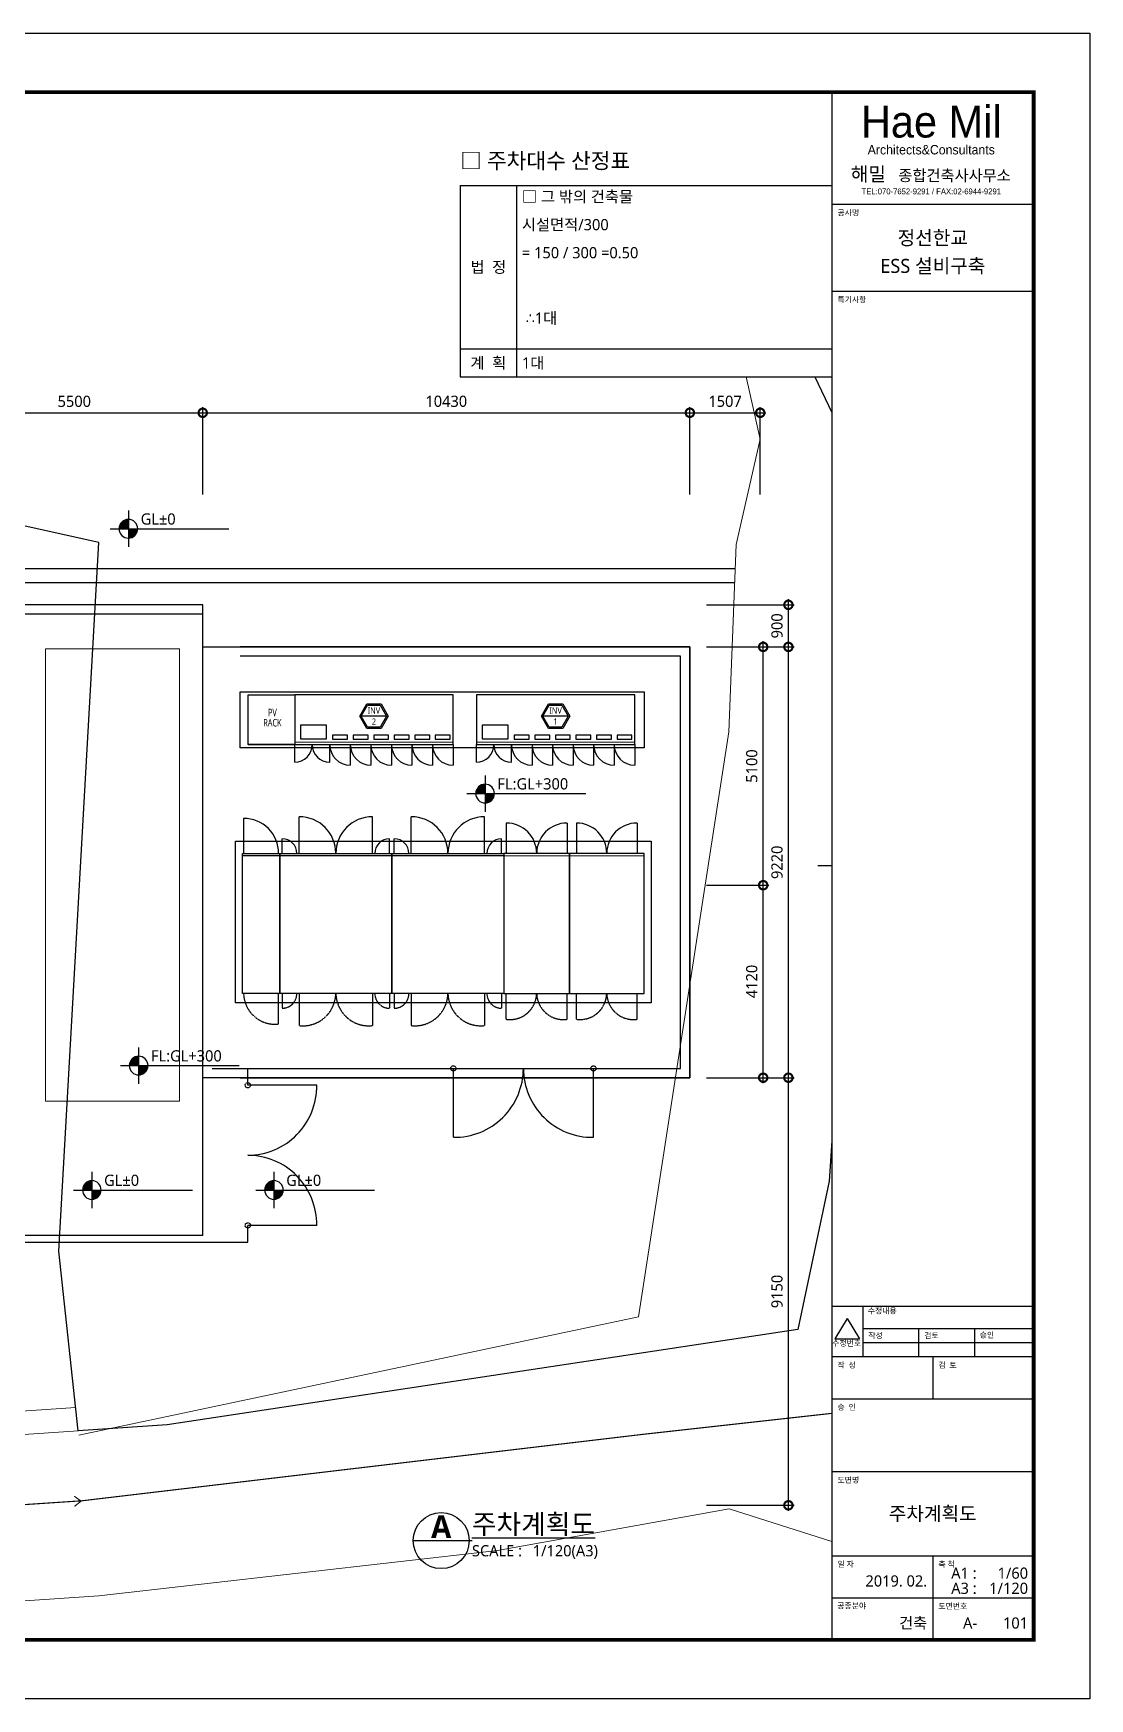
# Model space of a CAD drawing. Header units: millimetres. Extents: x 3366 to 637019, y 0 to 56757.
# Drawn here: x 196451 to 219070, y 0 to 35640 of the extents above; entities that cross this region are included whole.
import ezdxf
from ezdxf.enums import TextEntityAlignment as Align

# ---------------------------------------------------------------- set-up
doc = ezdxf.new("R2010")
doc.units = ezdxf.units.MM
for name, pattern in [('CEN', [62, 60, -1, 0, -1]), ('CONTIN', [0]), ('hid-oc', [0.75, 0.5, -0.25]), ('HID2-HM', [3.75, 2.5, -1.25]), ('HIDDEN2', [4.7625, 3.175, -1.5875]), ('HIDDENX2', [0.75, 0.5, -0.25])]:
    doc.linetypes.add(name, pattern=pattern)
doc.layers.get('DEFPOINTS').update_dxf_attribs({"color": 137})
for name, color, linetype, lineweight in [('8', 7, 'Continuous', 20), ('계획선', 6, 'Continuous', 30), ('배수로', 52, 'Continuous', 30), ('종단계획선', 6, 'CONTIN', 13), ('지반선', 7, 'CONTIN', 13)]:
    doc.layers.add(name, color=color, linetype=linetype, lineweight=lineweight)
for name, color, linetype in [('DIM', 7, 'Continuous'), ('E-ARCH', 8, 'Continuous'), ('E-TEXT', 7, 'Continuous'), ('ELE-7', 7, 'Continuous'), ('HID', 7, 'HIDDENX2'), ('SHT', 7, 'Continuous'), ('SHT-TXT', 7, 'Continuous'), ('SYM', 6, 'Continuous'), ('SYM-LEVEL', 7, 'Continuous'), ('TEXT', 3, 'Continuous'), ('WAL', 3, 'Continuous')]:
    doc.layers.add(name, color=color, linetype=linetype)
doc.styles.add('Hm_sheet', font='')
doc.styles.add('MG', font='malgun.ttf')
doc.styles.add('맑은고딕', font='malgun.ttf')
doc.styles.add('스타일1', font='malgun.ttf')
doc.styles.add('스타일2', font='malgunbd.ttf')
doc.styles.get('Hm_sheet').set_extended_font_data('HY울릉도L')
doc.linetypes.add('FENCELINE1', pattern='A,6.35,-2.54,[133,ltypeshp.shx,S=2.54,R=0,X=-2.54,Y=0],-2.54,25.4', length=36.83)
doc.dimstyles.new('HM', dxfattribs={"dimscale": 300, "dimtxt": 2.7, "dimasz": 1, "dimexe": 2, "dimexo": 3, "dimgap": 1, "dimtad": 1, "dimdec": 0, "dimzin": 1, "dimdsep": 46, "dimlunit": 6, "dimtxsty": '스타일1', "dimblk": 'CJDOT', "dimcen": 0.09, "dimdle": 1, "dimclrd": 256, "dimclre": 256, "dimclrt": 3, "dimadec": 0, "dimazin": 0, "dimtfac": 1, "dimtdec": 0, "dimtix": 1, "dimtmove": 2, "dimatfit": 3, "dimldrblk": 'CJDOT', "dimfxl": 1, "dimtolj": 1, "dimtzin": 1, "dimarcsym": 0})

# ---------------------------------------------------------------- blocks, each defined once
blk = doc.blocks.new('TITLE-N')
at = {"linetype": 'hid-oc', "style": '스타일1'}
for s, p in [('A1 : ', (-19.5, 21.39)), ('A3 : ', (-19.5, 18.69))]:
    blk.add_text(s, height=2, dxfattribs=at).set_placement(p, align=Align.RIGHT)
for tag, height, p in [('작성', 2, (-33, 56)), ('검토', 2, (-15, 56)), ('승인', 2, (-28, 47)), ('도면명-A', 2.5, (-28, 35)), ('도면명-1', 2.5, (-28, 37)), ('도면명-2', 2.5, (-28, 33)), ('도면명-B', 2.5, (-28, 31)), ('도면명-3', 2.5, (-28, 29))]:
    blk.add_attdef(tag, text='', height=height, dxfattribs=at).set_placement(p, align=Align.MIDDLE_CENTER)
for tag, p in [('일자', (-29, 20)), ('A1축척', (-11, 21.39)), ('A3축척', (-11, 18.69)), ('공종분야', (-29, 12.5)), ('도면번호1', (-20.09, 12.5)), ('도면번호2', (-11, 12.5))]:
    blk.add_attdef(tag, text='', height=2, dxfattribs=at).set_placement(p, align=Align.RIGHT)
blk = doc.blocks.new('Z$W@#3A500DFE')
at = {"layer": 'E-ARCH'}
for p, q in [((-7535, 3200), (-7535, 3985)), ((-5965, 3200), (-5965, 3985)), ((-5135, 3200), (-5135, 3985)), ((-3565, 3200), (-3565, 3985)), ((-3100, 3850), (-3100, 3200)), ((-1800, 3850), (-1800, 3200)), ((-1600, 3850), (-1600, 3200)), ((-300, 3850), (-300, 3200)), ((-7898, 3200), (-7898, 3513)), ((-5602, 3200), (-5602, 3513)), ((-5498, 3200), (-5498, 3513)), ((-3202, 3200), (-3202, 3513)), ((-7950, 3150), (-8750, 3150)), ((-5550, 3150), (-7950, 3150)), ((-3150, 3150), (-5550, 3150))]:
    blk.add_line(p, q, dxfattribs=at)
at = {"layer": 'E-ARCH', "lineweight": 15, "ltscale": 0.1}
for p, q in [((-3150, 3150), (-1750, 3150)), ((-1750, 3150), (-150, 3150))]:
    blk.add_line(p, q, dxfattribs=at)
at = {"layer": 'E-ARCH', "linetype": 'HIDDEN2'}
for p, q in [((-7898, 200), (-7898, -113)), ((-7535, 200), (-7535, -485)), ((-5965, 200), (-5965, -485)), ((-5602, 200), (-5602, -113)), ((-5498, 200), (-5498, -113)), ((-5135, 200), (-5135, -485)), ((-3565, 200), (-3565, -485)), ((-3202, 200), (-3202, -113)), ((-3100, -350), (-3100, 200)), ((-1800, -350), (-1800, 200)), ((-1600, -350), (-1600, 200)), ((-300, -350), (-300, 200))]:
    blk.add_line(p, q, dxfattribs=at)
at = {"layer": 'E-ARCH'}
blk.add_lwpolyline([(-7975, 3200, 0.414214), (-8725, 3950), (-8725, 3200)], format="xyb", dxfattribs=at)
for points in [[(-8900, 3460), (0, 3460), (0, 0), (-8900, 0)], [(-5550, 200), (-7950, 200), (-7950, 3200), (-5550, 3200)], [(-3150, 200), (-5550, 200), (-5550, 3200), (-3150, 3200)], [(-1750, 200), (-1750, 3200), (-3150, 3200), (-3150, 200)], [(-150, 200), (-150, 3200), (-1750, 3200), (-1750, 200)]]:
    blk.add_lwpolyline(points, close=True, dxfattribs=at)
blk.add_lwpolyline([(-8750, 3200), (-7950, 3200), (-7950, 200), (-8750, 200), (-8750, 3200)], dxfattribs=at)
at = {"layer": 'E-ARCH', "linetype": 'HIDDEN2'}
blk.add_lwpolyline([(-8725, 200, 0.442672), (-7975, -450), (-7975, 200)], format="xyb", dxfattribs=at)
at = {"layer": 'E-ARCH'}
for centre, radius, start, end in [((-7535, 3200), 785, 0, 90), ((-5965, 3200), 785, 90, 180), ((-5135, 3200), 785, 0, 90), ((-3565, 3200), 785, 90, 180), ((-3100, 3200), 650, 0, 90), ((-1800, 3200), 650, 90, 180), ((-1600, 3200), 650, 0, 90), ((-300, 3200), 650, 90, 180), ((-7898, 3200), 313, 0, 90), ((-5602, 3200), 313, 90, 180), ((-5498, 3200), 313, 0, 90), ((-3202, 3200), 313, 90, 180)]:
    blk.add_arc(centre, radius, start, end, dxfattribs=at)
at = {"layer": 'E-ARCH', "linetype": 'HIDDEN2'}
for centre, radius, start, end in [((-7898, 200), 313, 270, 0), ((-7455, 216), 705, 263.4778, 358.7389), ((-6045, 216), 705, 181.2611, 276.5222), ((-5602, 200), 313, 180, 270), ((-5498, 200), 313, 270, 0), ((-5055, 216), 705, 263.4778, 358.7389), ((-3645, 216), 705, 181.2611, 276.5222), ((-3202, 200), 313, 180, 270), ((-3021, 216), 571, 262.0498, 358.423), ((-1879, 216), 571, 181.577, 277.9502), ((-1521, 216), 571, 262.0498, 358.423), ((-379, 216), 571, 181.577, 277.9502)]:
    blk.add_arc(centre, radius, start, end, dxfattribs=at)
blk = doc.blocks.new('Z$W@#57E97367')
at = {"layer": 'E-ARCH', "linetype": 'Continuous'}
for p, q in [((-5513, -521), (-6057, -521)), ((-1623, -521), (-2167, -521))]:
    blk.add_line(p, q, dxfattribs=at)
at = {"layer": 'E-ARCH'}
for p, q in [((-7480, -1507), (-7480, -1132)), ((-6730, -1507), (-6730, -1132)), ((-6290, -1132), (-6290, -1572)), ((-5850, -1132), (-5850, -1572)), ((-5410, -1132), (-5410, -1572)), ((-4970, -1132), (-4970, -1572)), ((-4530, -1132), (-4530, -1572)), ((-4090, -1132), (-4090, -1572)), ((-3590, -1507), (-3590, -1132)), ((-2840, -1507), (-2840, -1132)), ((-2400, -1132), (-2400, -1572)), ((-1960, -1132), (-1960, -1572)), ((-1520, -1132), (-1520, -1572)), ((-1080, -1132), (-1080, -1572)), ((-640, -1132), (-640, -1572)), ((-200, -1132), (-200, -1572))]:
    blk.add_line(p, q, dxfattribs=at)
for points in [[(-8650, 0), (0, 0), (0, -1200), (-8650, -1200)], [(-8480, -67), (-7480, -67), (-7480, -1132), (-8480, -1132)], [(-4090, -67), (-7480, -67), (-7480, -1132), (-4090, -1132)], [(-200, -67), (-3590, -67), (-3590, -1132), (-200, -1132)], [(-6670, -1017), (-6350, -1017), (-6350, -927), (-6670, -927)], [(-6230, -1017), (-5910, -1017), (-5910, -927), (-6230, -927)], [(-5790, -1017), (-5470, -1017), (-5470, -927), (-5790, -927)], [(-5350, -1017), (-5030, -1017), (-5030, -927), (-5350, -927)], [(-4910, -1017), (-4590, -1017), (-4590, -927), (-4910, -927)], [(-4470, -1017), (-4150, -1017), (-4150, -927), (-4470, -927)], [(-2780, -1017), (-2460, -1017), (-2460, -927), (-2780, -927)], [(-2340, -1017), (-2020, -1017), (-2020, -927), (-2340, -927)], [(-1900, -1017), (-1580, -1017), (-1580, -927), (-1900, -927)], [(-1460, -1017), (-1140, -1017), (-1140, -927), (-1460, -927)], [(-1020, -1017), (-700, -1017), (-700, -927), (-1020, -927)], [(-580, -1017), (-260, -1017), (-260, -927), (-580, -927)]]:
    blk.add_lwpolyline(points, close=True, dxfattribs=at)
at = {"layer": 'E-ARCH', "linetype": 'Continuous'}
for points in [[(-5633, -258), (-5482, -521), (-5633, -784), (-5937, -784), (-6088, -521), (-5937, -258)], [(-5649, -285), (-5513, -521), (-5649, -757), (-5921, -757), (-6057, -521), (-5921, -285)], [(-1743, -258), (-1592, -521), (-1743, -784), (-2047, -784), (-2198, -521), (-2047, -258)], [(-1759, -285), (-1623, -521), (-1759, -757), (-2031, -757), (-2167, -521), (-2031, -285)]]:
    blk.add_lwpolyline(points, close=True, dxfattribs=at)
at = {"layer": 'E-ARCH'}
for points in [[(-7360, -718), (-7360, -1008), (-6800, -1008), (-6800, -718), (-7360, -718)], [(-3470, -718), (-3470, -1008), (-2910, -1008), (-2910, -718), (-3470, -718)]]:
    blk.add_lwpolyline(points, dxfattribs=at)
at = {"layer": 'E-ARCH', "lineweight": 15, "ltscale": 0.1}
for points in [[(-4090, -1082), (-7480, -1082)], [(-200, -1082), (-3590, -1082)]]:
    blk.add_lwpolyline(points, dxfattribs=at)
at = {"layer": 'E-ARCH'}
for centre, radius, start, end in [((-7480, -1132), 375, 270, 0), ((-6730, -1132), 375, 180, 270), ((-6290, -1132), 440, 180, 270), ((-5850, -1132), 440, 180, 270), ((-5410, -1132), 440, 180, 270), ((-4970, -1132), 440, 180, 270), ((-4530, -1132), 440, 180, 270), ((-4090, -1132), 440, 180, 270), ((-3590, -1132), 375, 270, 0), ((-2840, -1132), 375, 180, 270), ((-2400, -1132), 440, 180, 270), ((-1960, -1132), 440, 180, 270), ((-1520, -1132), 440, 180, 270), ((-1080, -1132), 440, 180, 270), ((-640, -1132), 440, 180, 270), ((-200, -1132), 440, 180, 270)]:
    blk.add_arc(centre, radius, start, end, dxfattribs=at)
at = {"layer": 'E-ARCH', "style": 'MG', "width": 0.9}
for s, p in [('INV', (-5785, -403)), ('INV', (-1895, -403)), ('2', (-5785, -639)), ('1', (-1895, -639))]:
    blk.add_text(s, height=135, dxfattribs=at).set_placement(p, align=Align.MIDDLE)
blk = doc.blocks.new('base')
at = {"layer": 'E-ARCH'}
for p, q in [((-109762, -272059), (-119392, -272059)), ((-109962, -272259), (-119392, -272259)), ((-109962, -281079), (-109962, -272259)), ((-109762, -281279), (-109762, -272059)), ((-119992, -281079), (-109962, -281079)), ((-119392, -281279), (-109762, -281279))]:
    blk.add_line(p, q, dxfattribs=at)
at = {"layer": 'E-ARCH', "lineweight": -3, "ltscale": 3}
for p, q in [((-114826, -282554), (-114826, -281079)), ((-111826, -282554), (-111826, -281079))]:
    blk.add_line(p, q, dxfattribs=at)
at = {"layer": 'E-ARCH'}
blk.add_lwpolyline([(-109762, -272059), (-109762, -281279), (-120192, -281279), (-120192, -272059), (-109762, -272059)], dxfattribs=at)
at = {"layer": 'E-ARCH', "linetype": 'HIDDENX2', "lineweight": -3, "ltscale": 3}
for centre in [(-114826, -281079), (-111826, -281079)]:
    blk.add_circle(centre, 56, dxfattribs=at)
at = {"layer": 'E-ARCH', "lineweight": -3, "ltscale": 3}
for centre, start, end in [((-114805, -281076), 269.1799, 359.8571), ((-111847, -281076), 180.1429, 270.8201)]:
    blk.add_arc(centre, 1479, start, end, dxfattribs=at)
at = {"layer": 'E-ARCH'}
for name, p in [('Z$W@#57E97367', (-110742, -273019)), ('Z$W@#3A500DFE', (-110592, -279679))]:
    blk.add_blockref(name, p, dxfattribs=at)
blk = doc.blocks.new('dwgtitle')
at = {"layer": 'SYM', "color": 3}
blk.add_lwpolyline([(-2.52, 4.54), (7.98, 4.54)], dxfattribs=at)
blk.add_circle((2.48, 4.54), 5, dxfattribs=at)
at = {"layer": 'SYM', "color": 3, "style": '스타일1'}
blk.add_text('SCALE :', height=2, dxfattribs=at).set_placement((7.97, 1.73))
at = {"layer": 'SYM', "color": 6, "style": '스타일2'}
blk.add_attdef('A', text='', height=4, dxfattribs=at).set_placement((2.48, 7.04), align=Align.MIDDLE)
at = {"layer": 'SYM', "color": 3, "style": '스타일1'}
for tag, p, height in [('%%UTITLE', (7.97, 5.72), 3.5), ('1/100', (18.81, 1.73), 2)]:
    blk.add_attdef(tag, p, '', height=height, dxfattribs=at)
blk = doc.blocks.new('SHEET')
for p, q in [((376.75, 67.8), (374.55, 64.2)), ((374.55, 64.2), (378.94, 64.2))]:
    blk.add_line(p, q)
at = {"layer": 'SHT-TXT'}
for p, q in [((0, 297), (420, 297)), ((420, 297), (420, 0)), ((0, 0), (0, 297)), ((194, 286.5), (194, 284)), ((374, 286.5), (374, 10.5)), ((374, 266.5), (410, 266.5)), ((374, 251), (410, 251)), ((374, 148.5), (371.5, 148.5)), ((14, 148.5), (16.5, 148.5)), ((374, 70), (410, 70)), ((379.49, 70), (379.49, 61)), ((376.75, 67.8), (378.94, 64.2)), ((379.49, 66), (410, 66)), ((389.48, 66), (389.48, 61)), ((399.47, 66), (399.47, 61)), ((379.49, 63.5), (410, 63.5)), ((374, 61), (410, 61)), ((392, 61), (392, 53.5)), ((374, 53.5), (410, 53.5)), ((374, 40.5), (410, 40.5)), ((374, 25.5), (410, 25.5)), ((392, 25.5), (392, 10.5)), ((374, 17.99), (410, 17.99)), ((194, 10.5), (194, 13)), ((420, 0), (0, 0))]:
    blk.add_line(p, q, dxfattribs=at)
at = {"layer": 'SHT-TXT', "const_width": 0.699}
blk.add_lwpolyline([(14, 10.5), (14, 286.5), (410, 286.5), (410, 10.5)], close=True, dxfattribs=at)
at = {"color": 0, "style": '스타일1'}
for s, height, p in [('공사명', 1, (375, 264.5)), ('특기사항', 1, (375, 249)), ('수정번호', 0.999, (374.06, 62.89)), ('작  성', 1, (375, 59)), ('검  토', 1, (393, 59)), ('승  인', 1, (375, 51.5)), ('도면명', 1, (375, 38.5)), ('일 자', 1, (375, 23.5)), ('축 척', 1, (393, 23.5)), ('공종분야', 1, (374.96, 16.07)), ('도면번호', 1, (393, 16))]:
    blk.add_text(s, height=height, dxfattribs=at).set_placement(p)
for s, p in [('수정내용', (380.4, 69.17)), ('작성', (380.49, 64.75)), ('검토', (390.48, 64.75)), ('승인', (400.37, 64.87))]:
    blk.add_text(s, height=1, dxfattribs=at).set_placement(p, align=Align.MIDDLE_LEFT)
at = {"layer": 'SHT-TXT'}
for s, height, style, p in [('Hae Mil', 5.663, 'Hm_sheet', (391.73, 278.41)), ('Architects&Consultants', 1.678, 'Hm_sheet', (391.73, 275.4)), ('종합건축사사무소', 1.998, 'Hm_sheet', (395.88, 270.65)), ('TEL:070-7652-9291 / FAX:02-6944-9291', 1.0461, 'Hm_sheet', (391.73, 268.28)), ('정선한교', 2.5, '맑은고딕', (392, 259.27)), ('ESS 설비구축', 2.5, '맑은고딕', (392, 254.27))]:
    blk.add_text(s, height=height, dxfattribs=dict(at, style=style)).set_placement(p, align=Align.CENTER)
at = {"layer": 'SHT-TXT', "style": 'Hm_sheet'}
blk.add_text('해밀', height=2.497, dxfattribs=at).set_placement((377.37, 270.65))
blk = doc.blocks.new('LEVEL1')
at = {"layer": 'SYM-LEVEL'}
h = blk.add_hatch(color=6, dxfattribs=at)
edge = h.paths.add_edge_path()
edge.add_ellipse((4.87, 0), major_axis=(1.18, 1.18), ratio=1, start_angle=405, end_angle=495)
edge.add_line((3.2, 0), (4.87, 0))
edge.add_line((4.87, 0), (4.87, 1.67))
edge = h.paths.add_edge_path()
edge.add_ellipse((4.87, 0), major_axis=(1.18, 1.18), ratio=1, start_angle=585, end_angle=675)
edge.add_line((6.54, 0), (4.87, 0))
edge.add_line((4.87, 0), (4.87, -1.67))
at = {"layer": 'SYM-LEVEL', "color": 6}
for p, q in [((4.87, 3.25), (4.87, -3.25)), ((1.62, 0), (8.12, 0)), ((7.67, 0), (22.82, 0))]:
    blk.add_line(p, q, dxfattribs=at)
blk.add_ellipse((4.87, 0), major_axis=(1.18, 1.18), ratio=1, start_param=5.497787, end_param=11.780972, dxfattribs=at)
at = {"layer": 'SYM-LEVEL', "color": 3, "style": '스타일1'}
for tag, p in [('1층-바닥마감', (7.06, 0.74)), ('EL-+100', (7.06, -2.62))]:
    blk.add_attdef(tag, p, '', height=2, dxfattribs=at)
blk = doc.blocks.new('_DotSmall')
at = {"color": 0, "linetype": 'ByBlock', "const_width": 0.5}
blk.add_lwpolyline([(-0.0625, 0, 1), (0.0625, 0, 1)], format="xyb", close=True, dxfattribs=at)
blk = doc.blocks.new('*D78')
at = {"layer": 'DEFPOINTS', "color": 0, "transparency": 16777216}
for p in [(200079, 27519), (194579, 25409), (200079, 25409)]:
    blk.add_point(p, dxfattribs=at)
at = {"layer": 'DIM', "color": 7, "lineweight": -2, "transparency": 16777216}
for p, q in [((194459, 27519), (200199, 27519)), ((194579, 25769), (194579, 27639)), ((200079, 25769), (200079, 27639))]:
    blk.add_line(p, q, dxfattribs=at)
at = {"layer": 'DIM', "color": 7, "lineweight": -2, "transparency": 16777216, "xscale": 360, "yscale": 360, "zscale": 360, "rotation": 180}
blk.add_blockref('_DotSmall', (194579, 27519), dxfattribs=at)
at = {"layer": 'DIM', "color": 7, "lineweight": -2, "transparency": 16777216, "xscale": 360, "yscale": 360, "zscale": 360}
blk.add_blockref('_DotSmall', (200079, 27519), dxfattribs=at)
at = {"layer": 'DIM', "color": 3, "transparency": 16777216, "insert": (197329, 27763), "char_height": 240, "attachment_point": 5, "style": '스타일1'}
blk.add_mtext('\\A1;5500', dxfattribs=at)
blk = doc.blocks.new('CJDOT')
blk.add_line((-2, 0), (2, 0))
at = {"const_width": 0.5}
blk.add_lwpolyline([(-0.25, 0, 1), (0.25, 0, 1)], format="xyb", close=True, dxfattribs=at)
blk = doc.blocks.new('*D79')
at = {"layer": 'DEFPOINTS', "color": 0, "transparency": 16777216}
for p in [(210509, 27519), (200079, 25409), (210509, 25409)]:
    blk.add_point(p, dxfattribs=at)
at = {"layer": 'DIM', "color": 7, "lineweight": -2, "transparency": 16777216}
for p, q in [((199959, 27519), (210629, 27519)), ((200079, 25769), (200079, 27639)), ((210509, 25769), (210509, 27639))]:
    blk.add_line(p, q, dxfattribs=at)
at = {"layer": 'DIM', "color": 7, "lineweight": -2, "transparency": 16777216, "xscale": 360, "yscale": 360, "zscale": 360, "rotation": 180}
blk.add_blockref('_DotSmall', (200079, 27519), dxfattribs=at)
at = {"layer": 'DIM', "color": 7, "lineweight": -2, "transparency": 16777216, "xscale": 360, "yscale": 360, "zscale": 360}
blk.add_blockref('_DotSmall', (210509, 27519), dxfattribs=at)
at = {"layer": 'DIM', "color": 3, "transparency": 16777216, "insert": (205294, 27764), "char_height": 240, "attachment_point": 5, "style": '스타일1'}
blk.add_mtext('\\A1;10430', dxfattribs=at)
blk = doc.blocks.new('*D80')
at = {"layer": 'DEFPOINTS', "color": 0, "transparency": 16777216}
for p in [(212016, 27519), (210509, 25409), (212016, 25409)]:
    blk.add_point(p, dxfattribs=at)
at = {"layer": 'DIM', "color": 7, "lineweight": -2, "transparency": 16777216}
for p, q in [((210389, 27519), (212136, 27519)), ((210509, 25769), (210509, 27639)), ((212016, 25769), (212016, 27639))]:
    blk.add_line(p, q, dxfattribs=at)
at = {"layer": 'DIM', "color": 7, "lineweight": -2, "transparency": 16777216, "xscale": 360, "yscale": 360, "zscale": 360, "rotation": 180}
blk.add_blockref('_DotSmall', (210509, 27519), dxfattribs=at)
at = {"layer": 'DIM', "color": 7, "lineweight": -2, "transparency": 16777216, "xscale": 360, "yscale": 360, "zscale": 360}
blk.add_blockref('_DotSmall', (212016, 27519), dxfattribs=at)
at = {"layer": 'DIM', "color": 3, "transparency": 16777216, "insert": (211263, 27764), "char_height": 240, "attachment_point": 5, "style": '스타일1'}
blk.add_mtext('\\A1;1507', dxfattribs=at)
blk = doc.blocks.new('*D82')
at = {"layer": 'DEFPOINTS', "color": 0, "transparency": 16777216}
for p in [(210509, 22509), (212619, 22509), (210509, 13289)]:
    blk.add_point(p, dxfattribs=at)
at = {"layer": 'DIM', "color": 7, "lineweight": -2, "transparency": 16777216}
for p, q in [((210869, 22509), (212739, 22509)), ((212619, 13169), (212619, 22629)), ((210869, 13289), (212739, 13289))]:
    blk.add_line(p, q, dxfattribs=at)
at = {"layer": 'DIM', "color": 7, "lineweight": -2, "transparency": 16777216, "xscale": 360, "yscale": 360, "zscale": 360}
for p, rotation in [((212619, 22509), 90), ((212619, 13289), 270)]:
    blk.add_blockref('_DotSmall', p, dxfattribs=dict(at, rotation=rotation))
at = {"layer": 'DIM', "color": 3, "transparency": 16777216, "insert": (212375, 17899), "char_height": 240, "attachment_point": 5, "rotation": 90, "style": '스타일1'}
blk.add_mtext('\\A1;9220', dxfattribs=at)
blk = doc.blocks.new('*D83')
at = {"layer": 'DEFPOINTS', "color": 0, "transparency": 16777216}
for p in [(210509, 22509), (212079, 22509), (210509, 17409)]:
    blk.add_point(p, dxfattribs=at)
at = {"layer": 'DIM', "color": 7, "lineweight": -2, "transparency": 16777216}
for p, q in [((210869, 22509), (212199, 22509)), ((212079, 17289), (212079, 22629)), ((210869, 17409), (212199, 17409))]:
    blk.add_line(p, q, dxfattribs=at)
at = {"layer": 'DIM', "color": 7, "lineweight": -2, "transparency": 16777216, "xscale": 360, "yscale": 360, "zscale": 360}
for p, rotation in [((212079, 22509), 90), ((212079, 17409), 270)]:
    blk.add_blockref('_DotSmall', p, dxfattribs=dict(at, rotation=rotation))
at = {"layer": 'DIM', "color": 3, "transparency": 16777216, "insert": (211835, 19959), "char_height": 240, "attachment_point": 5, "rotation": 90, "style": '스타일1'}
blk.add_mtext('\\A1;5100', dxfattribs=at)
blk = doc.blocks.new('*D84')
at = {"layer": 'DEFPOINTS', "color": 0, "transparency": 16777216}
for p in [(210509, 17409), (212079, 17409), (210509, 13289)]:
    blk.add_point(p, dxfattribs=at)
at = {"layer": 'DIM', "color": 7, "lineweight": -2, "transparency": 16777216}
for p, q in [((212079, 13169), (212079, 17529)), ((210869, 17409), (212199, 17409)), ((210869, 13289), (212199, 13289))]:
    blk.add_line(p, q, dxfattribs=at)
at = {"layer": 'DIM', "color": 7, "lineweight": -2, "transparency": 16777216, "xscale": 360, "yscale": 360, "zscale": 360}
for p, rotation in [((212079, 17409), 90), ((212079, 13289), 270)]:
    blk.add_blockref('_DotSmall', p, dxfattribs=dict(at, rotation=rotation))
at = {"layer": 'DIM', "color": 3, "transparency": 16777216, "insert": (211835, 15349), "char_height": 240, "attachment_point": 5, "rotation": 90, "style": '스타일1'}
blk.add_mtext('\\A1;4120', dxfattribs=at)
blk = doc.blocks.new('*D85')
at = {"layer": 'DEFPOINTS', "color": 0, "transparency": 16777216}
for p in [(210509, 13289), (212619, 13289), (210509, 4139)]:
    blk.add_point(p, dxfattribs=at)
at = {"layer": 'DIM', "color": 7, "lineweight": -2, "transparency": 16777216}
for p, q in [((210869, 13289), (212739, 13289)), ((212619, 4019), (212619, 13409)), ((210869, 4139), (212739, 4139))]:
    blk.add_line(p, q, dxfattribs=at)
at = {"layer": 'DIM', "color": 7, "lineweight": -2, "transparency": 16777216, "xscale": 360, "yscale": 360, "zscale": 360}
for p, rotation in [((212619, 13289), 90), ((212619, 4139), 270)]:
    blk.add_blockref('_DotSmall', p, dxfattribs=dict(at, rotation=rotation))
at = {"layer": 'DIM', "color": 3, "transparency": 16777216, "insert": (212375, 8714), "char_height": 240, "attachment_point": 5, "rotation": 90, "style": '스타일1'}
blk.add_mtext('\\A1;9150', dxfattribs=at)
blk = doc.blocks.new('*D86')
at = {"layer": 'DEFPOINTS', "color": 0, "transparency": 16777216}
for p in [(210509, 23409), (212619, 23409), (210509, 22509)]:
    blk.add_point(p, dxfattribs=at)
at = {"layer": 'DIM', "color": 7, "lineweight": -2, "transparency": 16777216}
for p, q in [((212619, 22389), (212619, 23529)), ((210869, 23409), (212739, 23409)), ((210869, 22509), (212739, 22509))]:
    blk.add_line(p, q, dxfattribs=at)
at = {"layer": 'DIM', "color": 7, "lineweight": -2, "transparency": 16777216, "xscale": 360, "yscale": 360, "zscale": 360}
for p, rotation in [((212619, 23409), 90), ((212619, 22509), 270)]:
    blk.add_blockref('_DotSmall', p, dxfattribs=dict(at, rotation=rotation))
at = {"layer": 'DIM', "color": 3, "transparency": 16777216, "insert": (212375, 22959), "char_height": 240, "attachment_point": 5, "rotation": 90, "style": '스타일1'}
blk.add_mtext('\\A1;900', dxfattribs=at)

msp = doc.modelspace()

# ---------------------------------------------------------------- linework, layer by layer
at = {"lineweight": 18}
msp.add_lwpolyline([(201049.4, 21481.5), (201049.4, 20416.5), (202049.4, 20416.5), (202049.4, 21481.5)], close=True, dxfattribs=at)
at = {"layer": '8'}
msp.add_lwpolyline([(196709.4, 22467), (199579.4, 22467), (199579.4, 12787), (196709.4, 12787)], close=True, dxfattribs=at)
at = {"layer": 'E-ARCH', "color": 3, "linetype": 'FENCELINE1', "ltscale": 0.5}
msp.add_line((201045.2, 13129), (201045.2, 13489), dxfattribs=at)
at = {"layer": 'E-ARCH', "color": 3, "lineweight": -3, "ltscale": 3}
for p, q in [((202520.2, 13129), (201045.2, 13129)), ((202520.2, 10129), (201045.2, 10129)), ((201045.2, 9769), (201045.2, 10129))]:
    msp.add_line(p, q, dxfattribs=at)
at = {"layer": 'E-ARCH', "color": 3, "linetype": 'FENCELINE1', "ltscale": 0.5}
for points in [[(200079.4, 22651), (200079.4, 23409), (194854.4, 23409)], [(194079.4, 11059), (194079.4, 9769), (201045.2, 9769)]]:
    msp.add_lwpolyline(points, dxfattribs=at)
at = {"layer": 'E-ARCH', "color": 3, "linetype": 'HIDDENX2', "lineweight": -3, "ltscale": 3}
for centre in [(201045.2, 13129), (201045.2, 10129)]:
    msp.add_circle(centre, 56, dxfattribs=at)
at = {"layer": 'E-ARCH', "color": 3, "lineweight": -3, "ltscale": 3}
for centre, start, end in [((201041.5, 13107.8), 270.14287, 0.82006), ((201041.5, 10150.2), 359.17994, 89.85713)]:
    msp.add_arc(centre, 1478.8, start, end, dxfattribs=at)
at = {"layer": 'ELE-7'}
for p, q in [((200079.4, 23209), (194929.4, 23209)), ((200079.4, 9909), (200079.4, 23209)), ((200079.4, 9909), (194079.4, 9909))]:
    msp.add_line(p, q, dxfattribs=at)
at = {"layer": 'HID', "linetype": 'HID2-HM', "ltscale": 3, "const_width": 24}
for points in [[(213550.5, 6106.6), (209523.1, 5659.4), (197492.5, 4235.3), (194887.5, 4062.1), (185440.9, 3144.1), (180061.9, 2651.1), (175735.6, 2047.7), (170350.5, 2047.7)], [(197333.1, 4116.6), (197474.9, 4227.5), (197328.7, 4332.6)]]:
    msp.add_lwpolyline(points, dxfattribs=at)
at = {"layer": 'WAL', "color": 2}
for p, q in [((205594.2, 32385.5), (205594.2, 28285.5)), ((205594.2, 32385.5), (213550.5, 32385.5)), ((205594.2, 28285.5), (213550.5, 28285.5))]:
    msp.add_line(p, q, dxfattribs=at)
at = {"layer": 'WAL'}
for p, q in [((206794.2, 32385.5), (206794.2, 28285.5)), ((205594.2, 28885.5), (213550.5, 28885.5))]:
    msp.add_line(p, q, dxfattribs=at)
at = {"layer": '계획선', "linetype": 'Continuous'}
for points in [[(213182.2, 28285.5), (213550.5, 27525.8)], [(213550.5, 11936.7), (213490.8, 11076.8), (212821, 7898.9), (199315.6, 5859.8), (197413.6, 5733.3), (196998.2, 9573.9), (197853.3, 24746.2), (188163.4, 26890), (179879.4, 27409), (179879.4, 4140.6), (176327.9, 3815.1), (170350.5, 4224.8)]]:
    msp.add_lwpolyline(points, dxfattribs=at)
at = {"layer": '배수로'}
for p, q in [((195929.4, 24184), (211478.9, 24184)), ((195929.4, 23884), (211467.4, 23884))]:
    msp.add_line(p, q, dxfattribs=at)
at = {"layer": '종단계획선', "linetype": 'Continuous'}
msp.add_lwpolyline([(211714.5, 28285.5), (212016.2, 26953.6), (211498.6, 24697), (211345.2, 20694.7), (209411.8, 8168.5), (197423.6, 5641.7)], dxfattribs=at)
at = {"layer": '지반선'}
for points in [[(213550.5, 27525.8), (213182.2, 28285.5)], [(170350.5, 4224.8), (176327.9, 3815.1), (185299.9, 4637.5), (194765.2, 5557.3), (199315.6, 5859.8), (212821, 7898.9), (213490.8, 11076.8), (213550.5, 11936.7)], [(179879.4, 4642.7), (185252.9, 5135.3), (194724.4, 6055.7), (197359.8, 6230.9)], [(213550.5, 3365.5), (211353.7, 4060), (206393.7, 3172), (197856.7, 2201.6), (189277.9, 1624.9), (184567, 1260)]]:
    msp.add_lwpolyline(points, dxfattribs=at)

# ---------------------------------------------------------------- block references
at = {"linetype": 'CEN'}
msp.add_blockref('base', (320271.4, 294568.4), dxfattribs=at)
at = {"layer": 'SHT', "xscale": 120, "yscale": 120, "zscale": 120}
msp.add_blockref('SHEET', (168670.5, 0), dxfattribs=at)
at = {"layer": 'SHT', "linetype": 'hid-oc'}
ref = msp.add_blockref('TITLE-N', (219070.5, 0), dxfattribs=dict(at, xscale=120, yscale=120, zscale=120))
ref.add_attrib('도면명-2', '주차계획도', dxfattribs={"layer": '0', "linetype": 'hid-oc', "height": 300, "style": '스타일1'}).set_placement((215710.5, 3960), align=Align.MIDDLE_CENTER)
ref.add_attrib('일자', '2019. 02.', dxfattribs={"layer": '0', "linetype": 'hid-oc', "height": 240, "style": '스타일1'}).set_placement((215590.5, 2400), align=Align.RIGHT)
ref.add_attrib('A1축척', '1/60', dxfattribs={"layer": '0', "linetype": 'hid-oc', "height": 240, "style": '스타일1'}).set_placement((217750.5, 2566.9), align=Align.RIGHT)
ref.add_attrib('A3축척', '1/120', dxfattribs={"layer": '0', "linetype": 'hid-oc', "height": 240, "style": '스타일1'}).set_placement((217750.5, 2242.9), align=Align.RIGHT)
ref.add_attrib('공종분야', '건축', dxfattribs={"layer": '0', "linetype": 'hid-oc', "height": 240, "style": '스타일1'}).set_placement((215590.5, 1500), align=Align.RIGHT)
ref.add_attrib('도면번호1', 'A-', dxfattribs={"layer": '0', "linetype": 'hid-oc', "height": 240, "style": '스타일1'}).set_placement((216659.6, 1500), align=Align.RIGHT)
ref.add_attrib('도면번호2', '101', dxfattribs={"layer": '0', "linetype": 'hid-oc', "height": 240, "style": '스타일1'}).set_placement((217750.5, 1500), align=Align.RIGHT)
at = {"layer": 'SYM', "xscale": 120, "yscale": 120, "zscale": 120}
msp.add_blockref('dwgtitle', (204887.2, 2838.5), dxfattribs=at).add_auto_attribs({'%%UTITLE': '%%u주차계획도', '1/100': '1/120(A3)', 'A': 'A'})
at = {"layer": 'SYM-LEVEL'}
ref = msp.add_blockref('LEVEL1', (197902.5, 25037.8), dxfattribs=dict(at, xscale=120, yscale=120, zscale=120))
ref.add_attrib('1층-바닥마감', 'GL±0', (198749.9, 25126.3), dxfattribs={"color": 3, "height": 240, "style": '스타일1'})
ref = msp.add_blockref('LEVEL1', (205540.6, 19369.6), dxfattribs=dict(at, xscale=120, yscale=120, zscale=120))
ref.add_attrib('1층-바닥마감', 'FL:GL+300', (206388.1, 19458), dxfattribs={"color": 3, "height": 240, "style": '스타일1'})
ref = msp.add_blockref('LEVEL1', (198122.9, 13548.8), dxfattribs=dict(at, xscale=120, yscale=120, zscale=120))
ref.add_attrib('1층-바닥마감', 'FL:GL+300', (198970.3, 13637.2), dxfattribs={"color": 3, "height": 240, "style": '스타일1'})
ref = msp.add_blockref('LEVEL1', (197120.4, 10886.1), dxfattribs=dict(at, xscale=120, yscale=120, zscale=120))
ref.add_attrib('1층-바닥마감', 'GL±0', (197967.8, 10974.5), dxfattribs={"color": 3, "height": 240, "style": '스타일1'})
ref = msp.add_blockref('LEVEL1', (201019.9, 10886.1), dxfattribs=dict(at, xscale=120, yscale=120, zscale=120))
ref.add_attrib('1층-바닥마감', 'GL±0', (201867.3, 10974.5), dxfattribs={"color": 3, "height": 240, "style": '스타일1'})

# ---------------------------------------------------------------- texts
at = {"layer": 'E-TEXT', "color": 7, "style": 'MG', "width": 0.7}
for s, p in [('PV', (201571.4, 21105.4)), ('RACK', (201571.4, 20886.4))]:
    msp.add_text(s, height=160, dxfattribs=at).set_placement(p, align=Align.MIDDLE)
at = {"layer": 'TEXT', "color": 3, "style": '스타일1'}
msp.add_text('□ 주차대수 산정표', height=336, dxfattribs=at).set_placement((205594.2, 32745.5))
for s, p in [('□ 그 밖의 건축물', (206914.2, 32145.5)), ('시설면적/300', (206914.2, 31545.5)), ('= 150 / 300 =0.50', (206914.2, 30945.5)), (' ∴1대', (206914.2, 29545.5)), ('1대', (206914.2, 28585.5))]:
    msp.add_text(s, height=240, dxfattribs=at).set_placement(p, align=Align.MIDDLE_LEFT)
for s, p in [('법  정', (206194.2, 30635.5)), ('계  획', (206194.2, 28585.5))]:
    msp.add_text(s, height=240, dxfattribs=at).set_placement(p, align=Align.MIDDLE_CENTER)

# ---------------------------------------------------------------- dimensions: what is measured, and where the dimension line sits
at = {"layer": 'DIM'}
for base, p1, p2, angle, picture, middle in [((200079.4, 27519), (194579.4, 25409), (200079.4, 25409), 180, '*D78', (197329.4, 27763)), ((210509.4, 27519), (200079.4, 25409), (210509.4, 25409), 180, '*D79', (205294.4, 27763.7)), ((212016.2, 27519), (210509.4, 25409), (212016.2, 25409), 180, '*D80', (211262.8, 27763.7)), ((212619.4, 23409), (210509.4, 22509), (210509.4, 23409), 270, '*D86', (212375.4, 22959)), ((212619.4, 22509), (210509.4, 13289), (210509.4, 22509), 270, '*D82', (212375.4, 17899)), ((212079.4, 22509), (210509.4, 17409), (210509.4, 22509), 270, '*D83', (211834.7, 19959)), ((212079.4, 17409), (210509.4, 13289), (210509.4, 17409), 270, '*D84', (211834.7, 15349)), ((212619.4, 13289), (210509.4, 4139.2), (210509.4, 13289), 270, '*D85', (212374.7, 8714.1))]:
    dim = msp.add_linear_dim(base=base, p1=p1, p2=p2, angle=angle, dimstyle='HM', override={"dimscale": 120, "dimtxt": 2, "dimasz": 3, "dimexe": 1, "dimlunit": 2, "dimblk1": 'DotSmall', "dimblk2": 'DotSmall', "dimsah": 1, "dimclrd": 7, "dimclre": 7}, dxfattribs=at)
    dim.commit()
    dim.dimension.update_dxf_attribs({"geometry": picture, "text_midpoint": middle})

doc.saveas('drawing.dxf')
